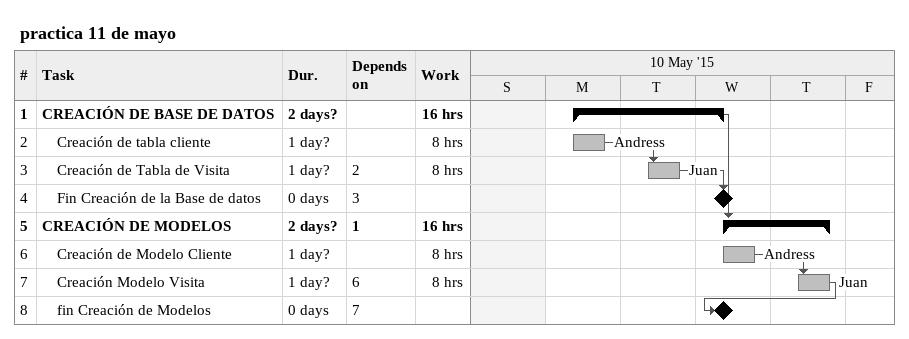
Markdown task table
practica 11 de mayo

| ID | Level | Task | Duration | Start | Finish | Predecessors | Resources | Work (h) |
|---|---|---|---|---|---|---|---|---|
| 1 | 1 | **CREACIÓN DE BASE DE DATOS** | 2d? | 2015-05-11 | 2015-05-13 |  |  | 16 |
| 2 | 2 | Creación de tabla cliente | 1d? | 2015-05-11 | 2015-05-11 |  | Andress | 8 |
| 3 | 2 | Creación de Tabla de Visita | 1d? | 2015-05-12 | 2015-05-12 | 2 | Juan | 8 |
| 4 | 2 | Fin Creación de la Base de datos | 0d | 2015-05-13 | 2015-05-13 | 3 |  |  |
| 5 | 1 | **CREACIÓN DE MODELOS** | 2d? | 2015-05-13 | 2015-05-14 | 1 |  | 16 |
| 6 | 2 | Creación de Modelo Cliente | 1d? | 2015-05-13 | 2015-05-13 |  | Andress | 8 |
| 7 | 2 | Creación Modelo Visita | 1d? | 2015-05-14 | 2015-05-14 | 6 | Juan | 8 |
| 8 | 2 | fin Creación de Modelos | 0d | 2015-05-13 | 2015-05-13 | 7 |  |  |
